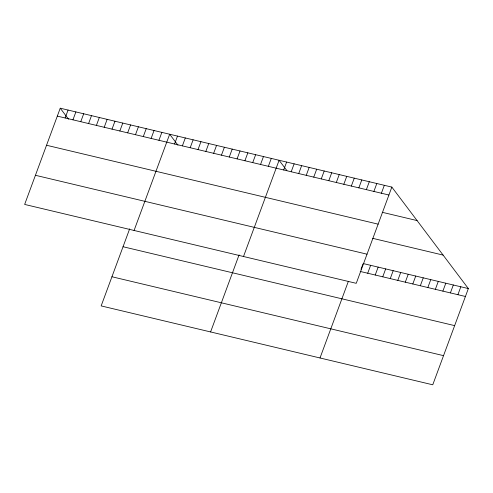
<?xml version="1.0" encoding="UTF-8"?>
<svg xmlns="http://www.w3.org/2000/svg" width="493" height="493" viewBox="0 0 493 493"><rect width="100%" height="100%" fill="white"/><g stroke="black" fill="none" stroke-linecap="round" stroke-linejoin="round"><path stroke-width="0.74" d="M60.245 108.201L24.65 204.429L356.248 283.327L391.843 187.094L60.245 108.201L68.509 119.158M65.138 117.975L68.065 110.062M72.952 119.836L75.879 111.917M80.766 121.697L83.693 113.778M88.586 123.552L91.513 115.639M96.4 125.413L99.327 117.5M104.214 127.274L107.141 119.361M112.034 129.135L114.961 121.216M119.848 130.99L122.775 123.077M127.662 132.851L130.59 124.939M135.483 134.712L138.41 126.8M143.297 136.573L146.224 128.655M151.111 138.434L154.044 130.516M158.931 140.289L161.858 132.377M129.659 228.851L101.157 305.906L432.755 384.799L468.35 288.571L391.843 187.094M134.078 230.465L169.672 134.238L177.936 145.195M174.565 144.011L177.492 136.093M182.379 145.873L185.306 137.954M190.193 147.727L193.12 139.815M198.013 149.589L200.941 141.676M205.827 151.45L208.755 143.537M213.642 153.311L216.569 145.392M221.462 155.172L224.389 147.253M229.276 157.027L232.203 149.114M237.09 158.888L240.017 150.975M244.91 160.749L247.837 152.83M252.724 162.61L255.651 154.691M260.538 164.465L263.472 156.552M268.358 166.326L271.286 158.413M210.585 331.937L239.087 254.887M243.505 256.502L279.1 160.274L286.908 170.621M283.691 169.974L286.618 162.061M291.203 171.761L294.136 163.849M298.721 173.554L301.648 165.636M306.239 175.342L309.166 167.423M313.751 177.129L316.685 169.216M321.27 178.916L324.197 171.003M328.788 180.703L331.715 172.79M336.3 182.49L339.233 174.577M343.818 184.283L346.745 176.365M351.336 186.071L354.264 178.152M358.849 187.858L361.782 179.945M366.367 189.645L369.294 181.732M373.885 191.432L376.812 183.519M320.012 357.973L348.268 281.583M381.397 193.225L384.33 185.306M360.993 269.289L362.854 264.254M367.71 273.239L370.637 265.32M375.228 275.026L378.156 267.107M382.747 276.813L385.674 268.901M390.259 278.6L393.186 270.688M397.777 280.388L400.704 272.475M405.295 282.181L408.222 274.262M412.807 283.968L415.735 276.049M420.326 285.755L423.253 277.842M427.844 287.542L430.771 279.63M435.356 289.329L438.283 281.417M442.874 291.123L445.801 283.204M450.392 292.91L453.32 284.991M457.905 294.697L460.832 286.784M57.317 116.114L388.915 195.012M382.241 212.292L417.09 220.581M46.539 145.256L378.137 224.155M372.726 238.341L443.102 255.084M35.428 175.286L367.026 254.185M363.125 263.533L468.35 288.571M360.198 271.446L465.423 296.484M123.047 246.734L454.638 325.626M111.936 276.758L443.534 355.656"/></g></svg>
